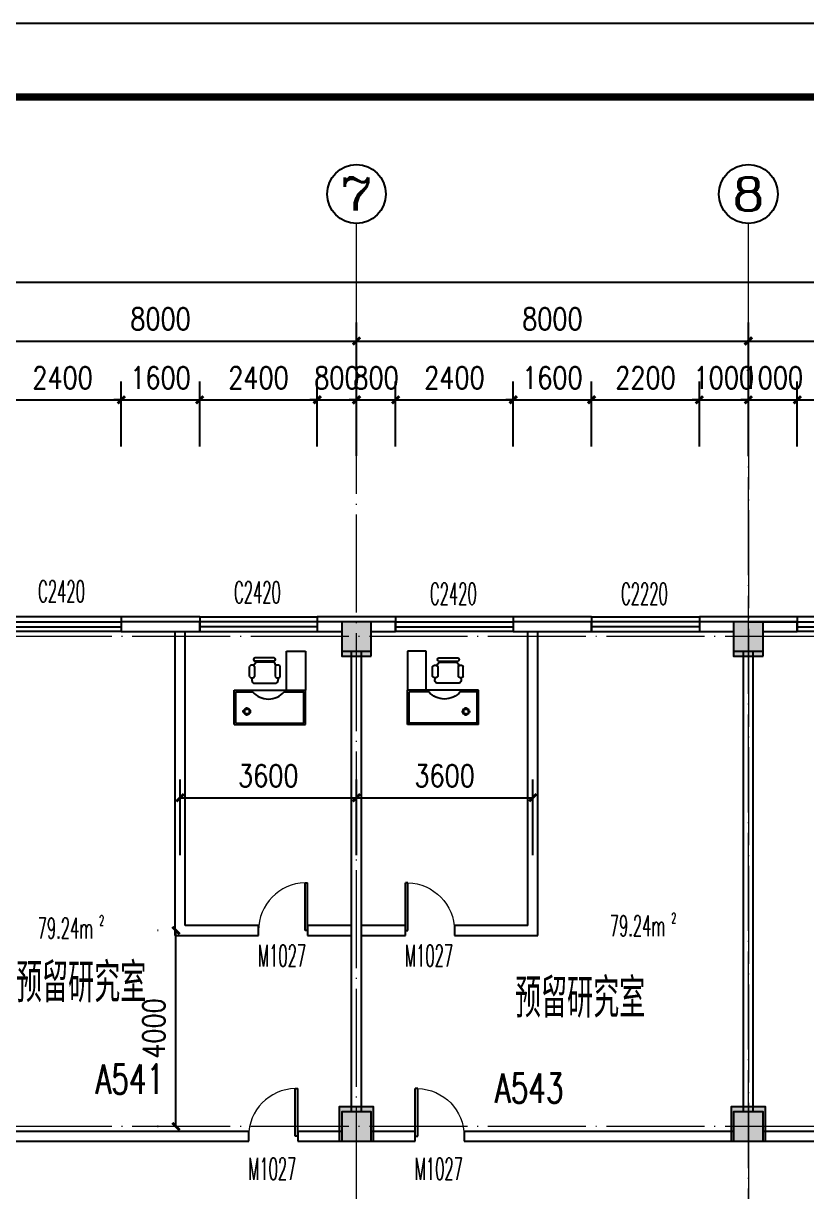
# Model space of a CAD drawing. Extents: x 1417642 to 3570900, y 124798 to 1191112.
# Drawn here: x 1478603 to 1494593, y 227103 to 250948 of the extents above; entities that cross this region are included whole.
import ezdxf
from ezdxf.enums import TextEntityAlignment as Align

# ---------------------------------------------------------------- set-up
doc = ezdxf.new("R2010")
doc.units = 0
doc.header["$LTSCALE"] = 1000
doc.header["$MEASUREMENT"] = 0
doc.linetypes.add('DOTE', pattern=[2.42, 2, -0.2, 0.02, -0.2])
doc.layers.get('0').update_dxf_attribs({"linetype": 'CONTINUOUS'})
doc.layers.get('Defpoints').update_dxf_attribs({"linetype": 'CONTINUOUS'})
for name, color, linetype in [('00家具', 144, 'CONTINUOUS'), ('AXIS', 3, 'CONTINUOUS'), ('AXIS_TEXT', 7, 'CONTINUOUS'), ('colu', 2, 'CONTINUOUS'), ('COLUMN', 9, 'CONTINUOUS'), ('DOTE', 1, 'DOTE'), ('FUR', 2, 'CONTINUOUS'), ('IFF-FURN', 6, 'CONTINUOUS'), ('PUB_DIM', 3, 'CONTINUOUS'), ('PUB_HATCH', 8, 'CONTINUOUS'), ('PUB_TEXT', 40, 'CONTINUOUS'), ('PUB_TITLE', 4, 'CONTINUOUS'), ('SPACE', 7, 'CONTINUOUS'), ('SURFACE', 6, 'CONTINUOUS'), ('tiaozheng', 20, 'CONTINUOUS'), ('WALL', 4, 'CONTINUOUS'), ('WALL-MOVE', 6, 'CONTINUOUS'), ('WINDOW', 2, 'CONTINUOUS'), ('WINDOW_TEXT', 7, 'CONTINUOUS'), ('填充', 252, 'CONTINUOUS'), ('柱填充', 8, 'CONTINUOUS'), ('防火分区', 10, 'CONTINUOUS')]:
    doc.layers.add(name, color=color, linetype=linetype)
doc.styles.add('_TCH_AXIS', font='COMPLEX', dxfattribs={"bigfont": 'GBCBIG'})
doc.styles.add('_TCH_SPACE', font='ROMANS', dxfattribs={"width": 0.7, "height": 5, "bigfont": 'Z'})
doc.styles.add('_TCH_WINDOW', font='ROMANS.shx', dxfattribs={"width": 0.7, "height": 400, "bigfont": 'Z.shx'})
doc.styles.add('DIM_FONT', font='SIMPLEX.shx', dxfattribs={"width": 0.8})
doc.styles.add('Z', font='ROMANS', dxfattribs={"width": 0.7, "bigfont": 'Z'})
doc.dimstyles.new('DIMN150', dxfattribs={"dimscale": 1.5, "dimtxt": 300, "dimasz": 100, "dimexe": 250, "dimexo": 300, "dimgap": 150, "dimtad": 1, "dimdec": 0, "dimzin": 0, "dimdsep": 46, "dimtxsty": 'DIM_FONT', "dimblk": 'ARCHTICK', "dimcen": 0.09, "dimdle": 1.5, "dimclrt": 7, "dimazin": 2, "dimtfac": 1, "dimtdec": 0, "dimtix": 1, "dimtmove": 2, "dimatfit": 3, "dimldrblk": 'ARCHTICK', "dimfxl": 1, "dimtolj": 1, "dimtzin": 0, "dimarcsym": 0})

# ---------------------------------------------------------------- blocks, each defined once
blk = doc.blocks.new('A$C76F941A3')
at = {"layer": '00家具', "color": 2, "linetype": 'ByBlock'}
for p, q in [((0, 1452), (0, 0)), ((0, 1452), (700, 1452)), ((700, 1452), (700, 0)), ((30, 1422), (30, 30)), ((30, 1422), (670, 1422)), ((670, 1422), (670, 1076)), ((846, 1057), (846, 595)), ((950, 1088), (918, 1093)), ((979, 1139), (1184, 1139)), ((1184, 1036), (979, 1036)), ((1197, 1046), (1217, 1043)), ((1275, 669), (1275, 984)), ((1292, 639), (1292, 1028)), ((1360, 639), (1360, 1028)), ((950, 565), (918, 559)), ((1184, 616), (979, 616)), ((979, 513), (1184, 513)), ((1197, 606), (1217, 610)), ((670, 433), (670, 30)), ((700, 383), (1495, 383)), ((1495, 383), (1495, 0)), ((0, 0), (700, 0)), ((30, 30), (670, 30)), ((1495, 0), (700, 0))]:
    blk.add_line(p, q, dxfattribs=at)
for centre, radius, start, end in [((941, 755), 421, 130.1118, 229.8882), ((905, 1028), 66.3, 78.4473, 153.8516), ((1011, 1088), 60.6, 121.8879, 238.1121), ((1152, 1088), 60.6, 301.8953, 58.1047), ((1206, 974), 69.4, 7.9219, 80.4409), ((1326, 1023), 34.7, 8.7722, 171.2278), ((905, 624), 66.3, 206.1484, 281.5527), ((1011, 565), 60.6, 121.8879, 238.1121), ((1152, 565), 60.6, 301.8953, 58.1047), ((1206, 678), 69.4, 279.5599, 352.0778), ((1326, 645), 34.7, 188.7714, 351.2286)]:
    blk.add_arc(centre, radius, start, end, dxfattribs=at)
at = {"layer": 'FUR', "color": 4}
for p, q in [((265, 1221), (265, 1288)), ((179, 1192), (236, 1192)), ((265, 1104), (265, 1163)), ((295, 1192), (353, 1192))]:
    blk.add_line(p, q, dxfattribs=at)
for radius in [66.6, 53.9]:
    blk.add_circle((265, 1192), radius, dxfattribs=at)
blk = doc.blocks.new('896')
at = {"layer": '柱填充'}
h = blk.add_hatch(color=256, dxfattribs=at)
h.paths.add_polyline_path([(1580873, 568265), (1580873, 568965), (1580273, 568965), (1580273, 568265)])
h.paths.add_polyline_path([(1572873, 568265), (1572873, 568965), (1572273, 568965), (1572273, 568265)])
h.paths.add_polyline_path([(1564873, 568265), (1564873, 568965), (1564273, 568965), (1564273, 568265)])
h.paths.add_polyline_path([(1556873, 568265), (1556873, 568965), (1556273, 568965), (1556273, 568265)])
h.paths.add_polyline_path([(1546873, 568265), (1546873, 568965), (1546273, 568965), (1546273, 568265)])
h.paths.add_polyline_path([(1536873, 568265), (1536873, 568965), (1536273, 568965), (1536273, 568265)])
h.paths.add_polyline_path([(1533273, 568265), (1533273, 568965), (1532673, 568965), (1532673, 568265)])
h.paths.add_polyline_path([(1523273, 568365), (1523273, 568965), (1522673, 568965), (1522673, 568365)])
h.paths.add_polyline_path([(1590123, 558965), (1589423, 558965), (1589423, 558365), (1590123, 558365)])
h.paths.add_polyline_path([(1580923, 558365), (1580923, 559065), (1580223, 559065), (1580223, 558365)])
h.paths.add_polyline_path([(1572923, 558365), (1572923, 559065), (1572223, 559065), (1572223, 558365)])
h.paths.add_polyline_path([(1564923, 558365), (1564923, 559065), (1564223, 559065), (1564223, 558365)])
h.paths.add_polyline_path([(1556923, 558365), (1556923, 559065), (1556223, 559065), (1556223, 558365)])
h.paths.add_polyline_path([(1546923, 558365), (1546923, 559065), (1546223, 559065), (1546223, 558365)])
h.paths.add_polyline_path([(1536873, 558365), (1536873, 558965), (1536273, 558965), (1536273, 558365)])
h.paths.add_polyline_path([(1533273, 558365), (1533273, 558965), (1532673, 558965), (1532673, 558365)])
h.paths.add_polyline_path([(1523372, 558965), (1522672, 558965), (1522672, 558365), (1523372, 558365)])
h.paths.add_polyline_path([(1590123, 554765), (1590123, 555365), (1589523, 555365), (1589523, 554765)])
h.paths.add_polyline_path([(1580873, 554765), (1580873, 555365), (1580273, 555365), (1580273, 554765)])
h.paths.add_polyline_path([(1572873, 554765), (1572873, 555365), (1572273, 555365), (1572273, 554765)])
h.paths.add_polyline_path([(1564873, 554765), (1564873, 555365), (1564273, 555365), (1564273, 554765)])
h.paths.add_polyline_path([(1556873, 554765), (1556873, 555365), (1556273, 555365), (1556273, 554765)])
h.paths.add_polyline_path([(1546873, 554765), (1546873, 555365), (1546273, 555365), (1546273, 554765)])
h.paths.add_polyline_path([(1536873, 554765), (1536873, 555365), (1536273, 555365), (1536273, 554765)])
h.paths.add_polyline_path([(1533273, 554765), (1533273, 555365), (1532673, 555365), (1532673, 554765)])
h.paths.add_polyline_path([(1523372, 555365), (1522672, 555365), (1522672, 554765), (1523372, 554765)])
h.paths.add_polyline_path([(1590123, 546765), (1590123, 547365), (1589523, 547365), (1589523, 546765)])
h.paths.add_polyline_path([(1580873, 546765), (1580873, 547365), (1580273, 547365), (1580273, 546765)])
h.paths.add_polyline_path([(1572873, 546765), (1572873, 547365), (1572273, 547365), (1572273, 546765)])
h.paths.add_polyline_path([(1564873, 546765), (1564873, 547365), (1564273, 547365), (1564273, 546765)])
h.paths.add_polyline_path([(1556873, 546765), (1556873, 547365), (1556273, 547365), (1556273, 546765)])
h.paths.add_polyline_path([(1546873, 546715), (1546873, 547415), (1546173, 547415), (1546173, 546715)])
h.paths.add_polyline_path([(1536973, 546715), (1536973, 547415), (1536273, 547415), (1536273, 546715)])
h.paths.add_polyline_path([(1533273, 546715), (1533273, 547415), (1532573, 547415), (1532573, 546715)])
h.paths.add_polyline_path([(1523372, 547365), (1522672, 547365), (1522672, 546765), (1523372, 546765)])
h.paths.add_polyline_path([(1546873, 539365), (1546173, 539365), (1546173, 538765), (1546873, 538765)])
h.paths.add_polyline_path([(1536973, 538715), (1536973, 539415), (1536273, 539415), (1536273, 538715)])
h.paths.add_polyline_path([(1533273, 538715), (1533273, 539415), (1532573, 539415), (1532573, 538715)])
h.paths.add_polyline_path([(1523372, 539365), (1522672, 539365), (1522672, 538765), (1523372, 538765)])
h.paths.add_polyline_path([(1546873, 531365), (1546173, 531365), (1546173, 530765), (1546873, 530765)])
h.paths.add_polyline_path([(1536973, 530715), (1536973, 531415), (1536273, 531415), (1536273, 530715)])
h.paths.add_polyline_path([(1533273, 530715), (1533273, 531415), (1532573, 531415), (1532573, 530715)])
h.paths.add_polyline_path([(1523372, 531365), (1522672, 531365), (1522672, 530765), (1523372, 530765)])
h.paths.add_polyline_path([(1546873, 523365), (1546173, 523365), (1546173, 522765), (1546873, 522765)])
h.paths.add_polyline_path([(1536973, 522715), (1536973, 523415), (1536273, 523415), (1536273, 522715)])
h.paths.add_polyline_path([(1533273, 522715), (1533273, 523415), (1532573, 523415), (1532573, 522715)])
h.paths.add_polyline_path([(1523372, 523365), (1522672, 523365), (1522672, 522765), (1523372, 522765)])
h.paths.add_polyline_path([(1546873, 515365), (1546173, 515365), (1546173, 514765), (1546873, 514765)])
h.paths.add_polyline_path([(1536973, 514715), (1536973, 515415), (1536273, 515415), (1536273, 514715)])
h.paths.add_polyline_path([(1533273, 514715), (1533273, 515415), (1532573, 515415), (1532573, 514715)])
h.paths.add_polyline_path([(1523372, 515365), (1522672, 515365), (1522672, 514765), (1523372, 514765)])
h.paths.add_polyline_path([(1546873, 507365), (1546173, 507365), (1546173, 506765), (1546873, 506765)])
h.paths.add_polyline_path([(1536973, 506715), (1536973, 507415), (1536273, 507415), (1536273, 506715)])
h.paths.add_polyline_path([(1533273, 506715), (1533273, 507415), (1532573, 507415), (1532573, 506715)])
h.paths.add_polyline_path([(1523372, 507365), (1522672, 507365), (1522672, 506765), (1523372, 506765)])
h.paths.add_polyline_path([(1546873, 499365), (1546173, 499365), (1546173, 498765), (1546873, 498765)])
h.paths.add_polyline_path([(1536973, 498715), (1536973, 499415), (1536273, 499415), (1536273, 498715)])
h.paths.add_polyline_path([(1533273, 498715), (1533273, 499415), (1532573, 499415), (1532573, 498715)])
h.paths.add_polyline_path([(1523372, 499365), (1522672, 499365), (1522672, 498765), (1523372, 498765)])
h.paths.add_polyline_path([(1546873, 490765), (1546873, 491365), (1546273, 491365), (1546273, 490765)])
h.paths.add_polyline_path([(1536873, 490765), (1536873, 491365), (1536273, 491365), (1536273, 490765)])
h.paths.add_polyline_path([(1533273, 490765), (1533273, 491365), (1532673, 491365), (1532673, 490765)])
h.paths.add_polyline_path([(1523273, 490765), (1523273, 491365), (1522673, 491365), (1522673, 490765)])
at = {"layer": 'colu'}
for points in [[(1564873, 568265), (1564873, 568965), (1564273, 568965), (1564273, 568265)], [(1572873, 568265), (1572873, 568965), (1572273, 568965), (1572273, 568265)], [(1564923, 558365), (1564923, 559065), (1564223, 559065), (1564223, 558365)], [(1572923, 558365), (1572923, 559065), (1572223, 559065), (1572223, 558365)]]:
    blk.add_lwpolyline(points, close=True, dxfattribs=at)
blk = doc.blocks.new('_ArchTick')
at = {"color": 0, "linetype": 'ByBlock', "const_width": 0.4}
blk.add_lwpolyline([(-0.5, -0.5), (0.5, 0.5)], dxfattribs=at)
blk = doc.blocks.new('*D298')
at = {"layer": 'AXIS', "color": 0, "lineweight": -2}
for p, q in [((1443803, 243101), (1443803, 246040)), ((1588603, 243101), (1588603, 246040)), ((1443801, 245665), (1588605, 245665))]:
    blk.add_line(p, q, dxfattribs=at)
at = {"layer": 'Defpoints', "color": 0}
for p in [(1588603, 245665), (1443803, 242651), (1588603, 242651)]:
    blk.add_point(p, dxfattribs=at)
at = {"layer": 'AXIS', "color": 0, "lineweight": -2, "xscale": 150, "yscale": 150, "zscale": 150, "rotation": 180}
blk.add_blockref('_ArchTick', (1443803, 245665), dxfattribs=at)
at = {"layer": 'AXIS', "color": 0, "lineweight": -2, "xscale": 150, "yscale": 150, "zscale": 150}
blk.add_blockref('_ArchTick', (1588603, 245665), dxfattribs=at)
at = {"layer": 'AXIS', "color": 7, "insert": (1516203, 246115), "char_height": 450, "attachment_point": 5, "style": 'DIM_FONT'}
blk.add_mtext('\\A1;144800', dxfattribs=at)
blk = doc.blocks.new('*D303')
at = {"layer": 'AXIS', "color": 0, "lineweight": -2}
for p, q in [((1477403, 242118), (1477403, 244840)), ((1485403, 242118), (1485403, 244840)), ((1477401, 244465), (1485405, 244465))]:
    blk.add_line(p, q, dxfattribs=at)
at = {"layer": 'Defpoints', "color": 0}
for p in [(1485403, 244465), (1477403, 241668), (1485403, 241668)]:
    blk.add_point(p, dxfattribs=at)
at = {"layer": 'AXIS', "color": 0, "lineweight": -2, "xscale": 150, "yscale": 150, "zscale": 150, "rotation": 180}
blk.add_blockref('_ArchTick', (1477403, 244465), dxfattribs=at)
at = {"layer": 'AXIS', "color": 0, "lineweight": -2, "xscale": 150, "yscale": 150, "zscale": 150}
blk.add_blockref('_ArchTick', (1485403, 244465), dxfattribs=at)
at = {"layer": 'AXIS', "color": 7, "insert": (1481403, 244915), "char_height": 450, "attachment_point": 5, "style": 'DIM_FONT'}
blk.add_mtext('\\A1;8000', dxfattribs=at)
blk = doc.blocks.new('*D304')
at = {"layer": 'AXIS', "color": 0, "lineweight": -2}
for p, q in [((1485403, 242118), (1485403, 244840)), ((1493403, 242118), (1493403, 244840)), ((1485401, 244465), (1493405, 244465))]:
    blk.add_line(p, q, dxfattribs=at)
at = {"layer": 'Defpoints', "color": 0}
for p in [(1493403, 244465), (1485403, 241668), (1493403, 241668)]:
    blk.add_point(p, dxfattribs=at)
at = {"layer": 'AXIS', "color": 0, "lineweight": -2, "xscale": 150, "yscale": 150, "zscale": 150, "rotation": 180}
blk.add_blockref('_ArchTick', (1485403, 244465), dxfattribs=at)
at = {"layer": 'AXIS', "color": 0, "lineweight": -2, "xscale": 150, "yscale": 150, "zscale": 150}
blk.add_blockref('_ArchTick', (1493403, 244465), dxfattribs=at)
at = {"layer": 'AXIS', "color": 7, "insert": (1489403, 244915), "char_height": 450, "attachment_point": 5, "style": 'DIM_FONT'}
blk.add_mtext('\\A1;8000', dxfattribs=at)
blk = doc.blocks.new('*D305')
at = {"layer": 'AXIS', "color": 0, "lineweight": -2}
for p, q in [((1493403, 242118), (1493403, 244840)), ((1501403, 242118), (1501403, 244840)), ((1493401, 244465), (1501405, 244465))]:
    blk.add_line(p, q, dxfattribs=at)
at = {"layer": 'Defpoints', "color": 0}
for p in [(1501403, 244465), (1493403, 241668), (1501403, 241668)]:
    blk.add_point(p, dxfattribs=at)
at = {"layer": 'AXIS', "color": 0, "lineweight": -2, "xscale": 150, "yscale": 150, "zscale": 150, "rotation": 180}
blk.add_blockref('_ArchTick', (1493403, 244465), dxfattribs=at)
at = {"layer": 'AXIS', "color": 0, "lineweight": -2, "xscale": 150, "yscale": 150, "zscale": 150}
blk.add_blockref('_ArchTick', (1501403, 244465), dxfattribs=at)
at = {"layer": 'AXIS', "color": 7, "insert": (1497403, 244915), "char_height": 450, "attachment_point": 5, "style": 'DIM_FONT'}
blk.add_mtext('\\A1;8000', dxfattribs=at)
blk = doc.blocks.new('*D387')
at = {"layer": 'Defpoints', "color": 0}
for p in [(1481719, 232433), (1481803, 232433), (1481803, 228433)]:
    blk.add_point(p, dxfattribs=at)
at = {"layer": 'PUB_DIM', "color": 0, "lineweight": -2}
for p, q in [((1481353, 232433), (1481344, 232433)), ((1481719, 228430), (1481719, 232435)), ((1481353, 228433), (1481344, 228433))]:
    blk.add_line(p, q, dxfattribs=at)
at = {"layer": 'PUB_DIM', "color": 0, "lineweight": -2, "xscale": 150, "yscale": 150, "zscale": 150}
for p, rotation in [((1481719, 232433), 90), ((1481719, 228433), 270)]:
    blk.add_blockref('_ArchTick', p, dxfattribs=dict(at, rotation=rotation))
at = {"layer": 'PUB_DIM', "color": 7, "insert": (1481269, 230433), "char_height": 450, "attachment_point": 5, "rotation": 90, "style": 'DIM_FONT'}
blk.add_mtext('\\A1;4000', dxfattribs=at)
blk = doc.blocks.new('*D388')
at = {"layer": 'Defpoints', "color": 0}
for p in [(1485403, 235142), (1481803, 233523), (1485403, 233523)]:
    blk.add_point(p, dxfattribs=at)
at = {"layer": 'PUB_DIM', "color": 0, "lineweight": -2}
for p, q in [((1481803, 233973), (1481803, 235517)), ((1485403, 233973), (1485403, 235517)), ((1481801, 235142), (1485405, 235142))]:
    blk.add_line(p, q, dxfattribs=at)
at = {"layer": 'PUB_DIM', "color": 0, "lineweight": -2, "xscale": 150, "yscale": 150, "zscale": 150, "rotation": 180}
blk.add_blockref('_ArchTick', (1481803, 235142), dxfattribs=at)
at = {"layer": 'PUB_DIM', "color": 0, "lineweight": -2, "xscale": 150, "yscale": 150, "zscale": 150}
blk.add_blockref('_ArchTick', (1485403, 235142), dxfattribs=at)
at = {"layer": 'PUB_DIM', "color": 7, "insert": (1483603, 235592), "char_height": 450, "attachment_point": 5, "style": 'DIM_FONT'}
blk.add_mtext('\\A1;3600', dxfattribs=at)
blk = doc.blocks.new('*D389')
at = {"layer": 'Defpoints', "color": 0}
for p in [(1489003, 235142), (1485403, 233523), (1489003, 233523)]:
    blk.add_point(p, dxfattribs=at)
at = {"layer": 'PUB_DIM', "color": 0, "lineweight": -2}
for p, q in [((1485403, 233973), (1485403, 235517)), ((1489003, 233973), (1489003, 235517)), ((1485401, 235142), (1489005, 235142))]:
    blk.add_line(p, q, dxfattribs=at)
at = {"layer": 'PUB_DIM', "color": 0, "lineweight": -2, "xscale": 150, "yscale": 150, "zscale": 150, "rotation": 180}
blk.add_blockref('_ArchTick', (1485403, 235142), dxfattribs=at)
at = {"layer": 'PUB_DIM', "color": 0, "lineweight": -2, "xscale": 150, "yscale": 150, "zscale": 150}
blk.add_blockref('_ArchTick', (1489003, 235142), dxfattribs=at)
at = {"layer": 'PUB_DIM', "color": 7, "insert": (1487203, 235592), "char_height": 450, "attachment_point": 5, "style": 'DIM_FONT'}
blk.add_mtext('\\A1;3600', dxfattribs=at)
blk = doc.blocks.new('*D669')
at = {"layer": 'Defpoints', "color": 0}
for p in [(1480603, 243265), (1478203, 241864), (1480603, 241864)]:
    blk.add_point(p, dxfattribs=at)
at = {"layer": 'PUB_DIM', "color": 0, "lineweight": -2}
for p, q in [((1478203, 242314), (1478203, 243640)), ((1480603, 242314), (1480603, 243640)), ((1478201, 243265), (1480605, 243265))]:
    blk.add_line(p, q, dxfattribs=at)
at = {"layer": 'PUB_DIM', "color": 0, "lineweight": -2, "xscale": 150, "yscale": 150, "zscale": 150, "rotation": 180}
blk.add_blockref('_ArchTick', (1478203, 243265), dxfattribs=at)
at = {"layer": 'PUB_DIM', "color": 0, "lineweight": -2, "xscale": 150, "yscale": 150, "zscale": 150}
blk.add_blockref('_ArchTick', (1480603, 243265), dxfattribs=at)
at = {"layer": 'PUB_DIM', "color": 7, "insert": (1479403, 243715), "char_height": 450, "attachment_point": 5, "style": 'DIM_FONT'}
blk.add_mtext('\\A1;2400', dxfattribs=at)
blk = doc.blocks.new('*D670')
at = {"layer": 'Defpoints', "color": 0}
for p in [(1482203, 243265), (1480603, 241864), (1482203, 241864)]:
    blk.add_point(p, dxfattribs=at)
at = {"layer": 'PUB_DIM', "color": 0, "lineweight": -2}
for p, q in [((1480603, 242314), (1480603, 243640)), ((1482203, 242314), (1482203, 243640)), ((1480603, 243265), (1480453, 243265)), ((1480603, 243265), (1482203, 243265)), ((1482203, 243265), (1482353, 243265))]:
    blk.add_line(p, q, dxfattribs=at)
at = {"layer": 'PUB_DIM', "color": 0, "lineweight": -2, "xscale": 150, "yscale": 150, "zscale": 150}
blk.add_blockref('_ArchTick', (1480603, 243265), dxfattribs=at)
at = {"layer": 'PUB_DIM', "color": 0, "lineweight": -2, "xscale": 150, "yscale": 150, "zscale": 150, "rotation": 180}
blk.add_blockref('_ArchTick', (1482203, 243265), dxfattribs=at)
at = {"layer": 'PUB_DIM', "color": 7, "insert": (1481403, 243715), "char_height": 450, "attachment_point": 5, "style": 'DIM_FONT'}
blk.add_mtext('\\A1;1600', dxfattribs=at)
blk = doc.blocks.new('*D671')
at = {"layer": 'Defpoints', "color": 0}
for p in [(1484603, 243265), (1482203, 241864), (1484603, 241864)]:
    blk.add_point(p, dxfattribs=at)
at = {"layer": 'PUB_DIM', "color": 0, "lineweight": -2}
for p, q in [((1482203, 242314), (1482203, 243640)), ((1484603, 242314), (1484603, 243640)), ((1482201, 243265), (1484605, 243265))]:
    blk.add_line(p, q, dxfattribs=at)
at = {"layer": 'PUB_DIM', "color": 0, "lineweight": -2, "xscale": 150, "yscale": 150, "zscale": 150, "rotation": 180}
blk.add_blockref('_ArchTick', (1482203, 243265), dxfattribs=at)
at = {"layer": 'PUB_DIM', "color": 0, "lineweight": -2, "xscale": 150, "yscale": 150, "zscale": 150}
blk.add_blockref('_ArchTick', (1484603, 243265), dxfattribs=at)
at = {"layer": 'PUB_DIM', "color": 7, "insert": (1483403, 243715), "char_height": 450, "attachment_point": 5, "style": 'DIM_FONT'}
blk.add_mtext('\\A1;2400', dxfattribs=at)
blk = doc.blocks.new('*D672')
at = {"layer": 'Defpoints', "color": 0}
for p in [(1485403, 243265), (1484603, 241864), (1485403, 241864)]:
    blk.add_point(p, dxfattribs=at)
at = {"layer": 'PUB_DIM', "color": 0, "lineweight": -2}
for p, q in [((1484603, 242314), (1484603, 243640)), ((1485403, 242314), (1485403, 243640)), ((1484603, 243265), (1484453, 243265)), ((1484603, 243265), (1485403, 243265)), ((1485403, 243265), (1485553, 243265))]:
    blk.add_line(p, q, dxfattribs=at)
at = {"layer": 'PUB_DIM', "color": 0, "lineweight": -2, "xscale": 150, "yscale": 150, "zscale": 150}
blk.add_blockref('_ArchTick', (1484603, 243265), dxfattribs=at)
at = {"layer": 'PUB_DIM', "color": 0, "lineweight": -2, "xscale": 150, "yscale": 150, "zscale": 150, "rotation": 180}
blk.add_blockref('_ArchTick', (1485403, 243265), dxfattribs=at)
at = {"layer": 'PUB_DIM', "color": 7, "insert": (1485003, 243715), "char_height": 450, "attachment_point": 5, "style": 'DIM_FONT'}
blk.add_mtext('\\A1;800', dxfattribs=at)
blk = doc.blocks.new('*D673')
at = {"layer": 'Defpoints', "color": 0}
for p in [(1486203, 243265), (1485403, 241864), (1486203, 241864)]:
    blk.add_point(p, dxfattribs=at)
at = {"layer": 'PUB_DIM', "color": 0, "lineweight": -2}
for p, q in [((1485403, 242314), (1485403, 243640)), ((1486203, 242314), (1486203, 243640)), ((1485403, 243265), (1485253, 243265)), ((1485403, 243265), (1486203, 243265)), ((1486203, 243265), (1486353, 243265))]:
    blk.add_line(p, q, dxfattribs=at)
at = {"layer": 'PUB_DIM', "color": 0, "lineweight": -2, "xscale": 150, "yscale": 150, "zscale": 150}
blk.add_blockref('_ArchTick', (1485403, 243265), dxfattribs=at)
at = {"layer": 'PUB_DIM', "color": 0, "lineweight": -2, "xscale": 150, "yscale": 150, "zscale": 150, "rotation": 180}
blk.add_blockref('_ArchTick', (1486203, 243265), dxfattribs=at)
at = {"layer": 'PUB_DIM', "color": 7, "insert": (1485803, 243715), "char_height": 450, "attachment_point": 5, "style": 'DIM_FONT'}
blk.add_mtext('\\A1;800', dxfattribs=at)
blk = doc.blocks.new('*D674')
at = {"layer": 'Defpoints', "color": 0}
for p in [(1488603, 243265), (1486203, 241864), (1488603, 241864)]:
    blk.add_point(p, dxfattribs=at)
at = {"layer": 'PUB_DIM', "color": 0, "lineweight": -2}
for p, q in [((1486203, 242314), (1486203, 243640)), ((1488603, 242314), (1488603, 243640)), ((1486201, 243265), (1488605, 243265))]:
    blk.add_line(p, q, dxfattribs=at)
at = {"layer": 'PUB_DIM', "color": 0, "lineweight": -2, "xscale": 150, "yscale": 150, "zscale": 150, "rotation": 180}
blk.add_blockref('_ArchTick', (1486203, 243265), dxfattribs=at)
at = {"layer": 'PUB_DIM', "color": 0, "lineweight": -2, "xscale": 150, "yscale": 150, "zscale": 150}
blk.add_blockref('_ArchTick', (1488603, 243265), dxfattribs=at)
at = {"layer": 'PUB_DIM', "color": 7, "insert": (1487403, 243715), "char_height": 450, "attachment_point": 5, "style": 'DIM_FONT'}
blk.add_mtext('\\A1;2400', dxfattribs=at)
blk = doc.blocks.new('*D675')
at = {"layer": 'Defpoints', "color": 0}
for p in [(1490203, 243265), (1488603, 241864), (1490203, 241864)]:
    blk.add_point(p, dxfattribs=at)
at = {"layer": 'PUB_DIM', "color": 0, "lineweight": -2}
for p, q in [((1488603, 242314), (1488603, 243640)), ((1490203, 242314), (1490203, 243640)), ((1488603, 243265), (1488453, 243265)), ((1488603, 243265), (1490203, 243265)), ((1490203, 243265), (1490353, 243265))]:
    blk.add_line(p, q, dxfattribs=at)
at = {"layer": 'PUB_DIM', "color": 0, "lineweight": -2, "xscale": 150, "yscale": 150, "zscale": 150}
blk.add_blockref('_ArchTick', (1488603, 243265), dxfattribs=at)
at = {"layer": 'PUB_DIM', "color": 0, "lineweight": -2, "xscale": 150, "yscale": 150, "zscale": 150, "rotation": 180}
blk.add_blockref('_ArchTick', (1490203, 243265), dxfattribs=at)
at = {"layer": 'PUB_DIM', "color": 7, "insert": (1489403, 243715), "char_height": 450, "attachment_point": 5, "style": 'DIM_FONT'}
blk.add_mtext('\\A1;1600', dxfattribs=at)
blk = doc.blocks.new('*D676')
at = {"layer": 'Defpoints', "color": 0}
for p in [(1492403, 243265), (1490203, 241864), (1492403, 241864)]:
    blk.add_point(p, dxfattribs=at)
at = {"layer": 'PUB_DIM', "color": 0, "lineweight": -2}
for p, q in [((1490203, 242314), (1490203, 243640)), ((1492403, 242314), (1492403, 243640)), ((1490201, 243265), (1492405, 243265))]:
    blk.add_line(p, q, dxfattribs=at)
at = {"layer": 'PUB_DIM', "color": 0, "lineweight": -2, "xscale": 150, "yscale": 150, "zscale": 150, "rotation": 180}
blk.add_blockref('_ArchTick', (1490203, 243265), dxfattribs=at)
at = {"layer": 'PUB_DIM', "color": 0, "lineweight": -2, "xscale": 150, "yscale": 150, "zscale": 150}
blk.add_blockref('_ArchTick', (1492403, 243265), dxfattribs=at)
at = {"layer": 'PUB_DIM', "color": 7, "insert": (1491303, 243715), "char_height": 450, "attachment_point": 5, "style": 'DIM_FONT'}
blk.add_mtext('\\A1;2200', dxfattribs=at)
blk = doc.blocks.new('*D677')
at = {"layer": 'Defpoints', "color": 0}
for p in [(1493403, 243265), (1492403, 241864), (1493403, 241864)]:
    blk.add_point(p, dxfattribs=at)
at = {"layer": 'PUB_DIM', "color": 0, "lineweight": -2}
for p, q in [((1492403, 242314), (1492403, 243640)), ((1493403, 242314), (1493403, 243640)), ((1492403, 243265), (1492253, 243265)), ((1492403, 243265), (1493403, 243265)), ((1493403, 243265), (1493553, 243265))]:
    blk.add_line(p, q, dxfattribs=at)
at = {"layer": 'PUB_DIM', "color": 0, "lineweight": -2, "xscale": 150, "yscale": 150, "zscale": 150}
blk.add_blockref('_ArchTick', (1492403, 243265), dxfattribs=at)
at = {"layer": 'PUB_DIM', "color": 0, "lineweight": -2, "xscale": 150, "yscale": 150, "zscale": 150, "rotation": 180}
blk.add_blockref('_ArchTick', (1493403, 243265), dxfattribs=at)
at = {"layer": 'PUB_DIM', "color": 7, "insert": (1492903, 243715), "char_height": 450, "attachment_point": 5, "style": 'DIM_FONT'}
blk.add_mtext('\\A1;1000', dxfattribs=at)
blk = doc.blocks.new('*D678')
at = {"layer": 'Defpoints', "color": 0}
for p in [(1494403, 243265), (1493403, 241864), (1494403, 241864)]:
    blk.add_point(p, dxfattribs=at)
at = {"layer": 'PUB_DIM', "color": 0, "lineweight": -2}
for p, q in [((1493403, 242314), (1493403, 243640)), ((1494403, 242314), (1494403, 243640)), ((1493403, 243265), (1493253, 243265)), ((1493403, 243265), (1494403, 243265)), ((1494403, 243265), (1494553, 243265))]:
    blk.add_line(p, q, dxfattribs=at)
at = {"layer": 'PUB_DIM', "color": 0, "lineweight": -2, "xscale": 150, "yscale": 150, "zscale": 150}
blk.add_blockref('_ArchTick', (1493403, 243265), dxfattribs=at)
at = {"layer": 'PUB_DIM', "color": 0, "lineweight": -2, "xscale": 150, "yscale": 150, "zscale": 150, "rotation": 180}
blk.add_blockref('_ArchTick', (1494403, 243265), dxfattribs=at)
at = {"layer": 'PUB_DIM', "color": 7, "insert": (1493903, 243715), "char_height": 450, "attachment_point": 5, "style": 'DIM_FONT'}
blk.add_mtext('\\A1;1000', dxfattribs=at)
blk = doc.blocks.new('*D679')
at = {"layer": 'Defpoints', "color": 0}
for p in [(1496603, 243265), (1494403, 241864), (1496603, 241864)]:
    blk.add_point(p, dxfattribs=at)
at = {"layer": 'PUB_DIM', "color": 0, "lineweight": -2}
for p, q in [((1494403, 242314), (1494403, 243640)), ((1496603, 242314), (1496603, 243640)), ((1494401, 243265), (1496605, 243265))]:
    blk.add_line(p, q, dxfattribs=at)
at = {"layer": 'PUB_DIM', "color": 0, "lineweight": -2, "xscale": 150, "yscale": 150, "zscale": 150, "rotation": 180}
blk.add_blockref('_ArchTick', (1494403, 243265), dxfattribs=at)
at = {"layer": 'PUB_DIM', "color": 0, "lineweight": -2, "xscale": 150, "yscale": 150, "zscale": 150}
blk.add_blockref('_ArchTick', (1496603, 243265), dxfattribs=at)
at = {"layer": 'PUB_DIM', "color": 7, "insert": (1495503, 243715), "char_height": 450, "attachment_point": 5, "style": 'DIM_FONT'}
blk.add_mtext('\\A1;2200', dxfattribs=at)
blk = doc.blocks.new('_FZH')
blk.add_lwpolyline([(-0.5, -0.5), (0.5, -0.5), (0.5, 0.5), (-0.5, 0.5)], close=True)
at = {"layer": 'PUB_HATCH'}
blk.add_solid([(-0.5, -0.5), (0.5, -0.5), (-0.5, 0.5), (0.5, 0.5)], dxfattribs=at)
blk = doc.blocks.new('$TCHSYS$WIN2D')
for p, q in [((-0.5, 0.5), (0.5, 0.5)), ((-0.5, 0.5), (-0.5, -0.5)), ((0.5, 0.5), (0.5, -0.5)), ((0.5, 0.1667), (-0.5, 0.1667)), ((0.5, -0.1667), (-0.5, -0.1667)), ((-0.5, -0.5), (0.5, -0.5))]:
    blk.add_line(p, q)
blk = doc.blocks.new('$DorLib2D$00000001')
for p, q in [((0.45, 0.975), (0.5, 0.975)), ((0.45, 0), (0.45, 0.975)), ((0.5, 0), (0.5, 0.975)), ((0.5, 0), (0.45, 0))]:
    blk.add_line(p, q)
at = {"lineweight": 13}
blk.add_arc((0.475, 0), 0.975, 91.4693, 180, dxfattribs=at)

msp = doc.modelspace()

# ---------------------------------------------------------------- linework, layer by layer
at = {"layer": 'AXIS', "lineweight": 0}
for p, q in [((1485403.1, 244249), (1485403.1, 246865.4)), ((1493403.1, 244249), (1493403.1, 246865.4))]:
    msp.add_line(p, q, dxfattribs=at)
at = {"layer": 'AXIS'}
for centre in [(1485403.1, 247465.4), (1493403.1, 247465.4)]:
    msp.add_circle(centre, 600, dxfattribs=at)
at = {"layer": 'DOTE', "lineweight": 0}
for p, q in [((1493403.1, 159824.8), (1493403.1, 243712.1)), ((1485403.1, 159064.6), (1485403.1, 242951.9))]:
    msp.add_line(p, q, dxfattribs=at)
for points in [[(1493403.1, 243432.7), (1493403.1, 216732.7)], [(1596566.6, 238432.7), (1432076.7, 238432.7)], [(1596566.6, 228432.7), (1432076.7, 228432.7)]]:
    msp.add_lwpolyline(points, dxfattribs=at)
at = {"layer": 'PUB_TITLE'}
msp.add_lwpolyline([(1417642.3, 124798.4), (1618342.3, 124798.4), (1618342.3, 250948.4), (1417642.3, 250948.4)], close=True, dxfattribs=at)
at = {"layer": 'PUB_TITLE', "const_width": 150}
msp.add_lwpolyline([(1421392.3, 126298.4), (1616842.3, 126298.4), (1616842.3, 249448.4), (1421392.3, 249448.4)], close=True, dxfattribs=at)
at = {"layer": 'SURFACE'}
for p, q in [((1480603.1, 238832.7), (1480603.1, 238732.7)), ((1481803.1, 238832.7), (1480603.1, 238832.7)), ((1482203.1, 238832.7), (1481803.1, 238832.7)), ((1482203.1, 238832.7), (1482203.1, 238732.7)), ((1484603.1, 238832.7), (1484603.1, 238732.7)), ((1485403.1, 238832.7), (1484603.1, 238832.7)), ((1486203.1, 238832.7), (1485403.1, 238832.7)), ((1486203.1, 238832.7), (1486203.1, 238732.7)), ((1488603.1, 238832.7), (1488603.1, 238732.7)), ((1489003.1, 238832.7), (1488603.1, 238832.7)), ((1490203.1, 238832.7), (1489003.1, 238832.7)), ((1490203.1, 238832.7), (1490203.1, 238732.7)), ((1492403.1, 238832.7), (1492403.1, 238732.7)), ((1493403.1, 238832.7), (1492403.1, 238832.7)), ((1494403.1, 238832.7), (1493403.1, 238832.7)), ((1494403.1, 238832.7), (1494403.1, 238732.7))]:
    msp.add_line(p, q, dxfattribs=at)
at = {"layer": 'WALL'}
for p, q in [((1481803.1, 238732.7), (1480603.1, 238732.7)), ((1480603.1, 238732.7), (1480603.1, 238532.7)), ((1482203.1, 238732.7), (1481803.1, 238732.7)), ((1482203.1, 238532.7), (1482203.1, 238732.7)), ((1485103.1, 238732.7), (1484603.1, 238732.7)), ((1484603.1, 238732.7), (1484603.1, 238532.7)), ((1486203.1, 238732.7), (1485703.1, 238732.7)), ((1486203.1, 238532.7), (1486203.1, 238732.7)), ((1489003.1, 238732.7), (1488603.1, 238732.7)), ((1488603.1, 238732.7), (1488603.1, 238532.7)), ((1490203.1, 238732.7), (1489003.1, 238732.7)), ((1490203.1, 238532.7), (1490203.1, 238732.7)), ((1493103.1, 238732.7), (1492403.1, 238732.7)), ((1492403.1, 238732.7), (1492403.1, 238532.7)), ((1494403.1, 238732.7), (1493703.1, 238732.7)), ((1494403.1, 238532.7), (1494403.1, 238732.7)), ((1480603.1, 238532.7), (1481803.1, 238532.7)), ((1481803.1, 238532.7), (1482203.1, 238532.7)), ((1484603.1, 238532.7), (1485103.1, 238532.7)), ((1485703.1, 238532.7), (1486203.1, 238532.7)), ((1488603.1, 238532.7), (1489003.1, 238532.7)), ((1489003.1, 238532.7), (1490203.1, 238532.7)), ((1492403.1, 238532.7), (1493103.1, 238532.7)), ((1493703.1, 238532.7), (1494403.1, 238532.7)), ((1485303.1, 232432.7), (1485303.1, 238132.7)), ((1485503.1, 232432.7), (1485503.1, 238132.7)), ((1493303.1, 228732.7), (1493303.1, 238132.7)), ((1493503.1, 228732.7), (1493503.1, 238132.7)), ((1485303.1, 228732.7), (1485303.1, 232432.7)), ((1485503.1, 228732.7), (1485503.1, 232432.7)), ((1483203.1, 228332.7), (1477703.1, 228332.7)), ((1483203.1, 228132.7), (1483203.1, 228332.7)), ((1485103.1, 228332.7), (1484203.1, 228332.7)), ((1484203.1, 228332.7), (1484203.1, 228132.7)), ((1486603.1, 228332.7), (1485703.1, 228332.7)), ((1486603.1, 228132.7), (1486603.1, 228332.7)), ((1493103.1, 228332.7), (1487603.1, 228332.7)), ((1487603.1, 228332.7), (1487603.1, 228132.7)), ((1499203.1, 228332.7), (1493703.1, 228332.7)), ((1477703.1, 228132.7), (1483203.1, 228132.7)), ((1484203.1, 228132.7), (1485103.1, 228132.7)), ((1485703.1, 228132.7), (1486603.1, 228132.7)), ((1487603.1, 228132.7), (1493103.1, 228132.7)), ((1493703.1, 228132.7), (1499203.1, 228132.7))]:
    msp.add_line(p, q, dxfattribs=at)
at = {"layer": 'WALL-MOVE'}
for p, q in [((1481703.1, 232332.7), (1481703.1, 238532.7)), ((1481903.1, 232532.7), (1481903.1, 238532.7)), ((1488903.1, 232532.7), (1488903.1, 238532.7)), ((1489103.1, 232332.7), (1489103.1, 238532.7)), ((1483403.1, 232532.7), (1481903.1, 232532.7)), ((1483403.1, 232332.7), (1483403.1, 232532.7)), ((1485303.1, 232532.7), (1484403.1, 232532.7)), ((1484403.1, 232532.7), (1484403.1, 232332.7)), ((1486403.1, 232532.7), (1485503.1, 232532.7)), ((1486403.1, 232332.7), (1486403.1, 232532.7)), ((1488903.1, 232532.7), (1487403.1, 232532.7)), ((1487403.1, 232532.7), (1487403.1, 232332.7)), ((1481703.1, 232332.7), (1483403.1, 232332.7)), ((1484403.1, 232332.7), (1485303.1, 232332.7)), ((1485503.1, 232332.7), (1486403.1, 232332.7)), ((1487403.1, 232332.7), (1489103.1, 232332.7))]:
    msp.add_line(p, q, dxfattribs=at)
at = {"layer": '防火分区', "color": 1}
msp.add_lwpolyline([(1493403.1, 238732.7), (1565103.1, 238732.7), (1565103.1, 236932.7), (1578303.1, 236932.7), (1578303.1, 238732.7), (1588903.1, 238732.7), (1588903.1, 237732.7), (1590503.1, 237732.7)], dxfattribs=at)

# ---------------------------------------------------------------- block references
at = {"layer": 'COLUMN', "lineweight": 0, "xscale": 600, "yscale": 600, "zscale": 600}
for p in [(1485403.1, 238432.7), (1493403.1, 238432.7), (1485403.1, 228432.7), (1493403.1, 228432.7)]:
    msp.add_blockref('_FZH', p, dxfattribs=at)
at = {"layer": 'IFF-FURN', "rotation": 89.99999999999999}
msp.add_blockref('A$C76F941A3', (1484360.5, 236637.3), dxfattribs=at)
at = {"layer": 'IFF-FURN', "xscale": -1, "rotation": 270}
msp.add_blockref('A$C76F941A3', (1486445.7, 236637.3), dxfattribs=at)
at = {"layer": 'tiaozheng'}
msp.add_blockref('896', (-79169.7, -330232.4), dxfattribs=at)
at = {"layer": 'WINDOW', "color": 2}
ref = msp.add_blockref('$TCHSYS$WIN2D', (1479403.1, 238682.7), dxfattribs=dict(at, xscale=2400, yscale=-300, zscale=2400, rotation=180))
ref.add_attrib('A', 'C2420', (1478904.3, 239131.8), dxfattribs={"layer": 'WINDOW_TEXT', "color": 2, "height": 446.25, "style": '_TCH_WINDOW', "width": 0.494118})
ref = msp.add_blockref('$TCHSYS$WIN2D', (1483403.1, 238682.7), dxfattribs=dict(at, xscale=-2400, yscale=-300, zscale=-2400, rotation=180))
ref.add_attrib('A', 'C2420', (1482904.3, 239112.5), dxfattribs={"layer": 'WINDOW_TEXT', "color": 2, "height": 446.25, "style": '_TCH_WINDOW', "width": 0.494118})
ref = msp.add_blockref('$TCHSYS$WIN2D', (1487403.1, 238682.7), dxfattribs=dict(at, xscale=2400, yscale=-300, zscale=2400, rotation=180))
ref.add_attrib('A', 'C2420', (1486904.3, 239083), dxfattribs={"layer": 'WINDOW_TEXT', "color": 2, "height": 446.25, "style": '_TCH_WINDOW', "width": 0.494118})
ref = msp.add_blockref('$TCHSYS$WIN2D', (1491303.1, 238682.7), dxfattribs=dict(at, xscale=-2200, yscale=-300, zscale=-2200, rotation=180))
ref.add_attrib('A', 'C2220', (1490804.3, 239083.4), dxfattribs={"layer": 'WINDOW_TEXT', "color": 2, "height": 446.25, "style": '_TCH_WINDOW', "width": 0.494118})
ref = msp.add_blockref('$TCHSYS$WIN2D', (1495503.1, 238682.7), dxfattribs=dict(at, xscale=2200, yscale=-300, zscale=2200, rotation=180))
ref.add_attrib('A', 'C2220', (1495004.3, 239083.5), dxfattribs={"layer": 'WINDOW_TEXT', "color": 2, "height": 446.25, "style": '_TCH_WINDOW', "width": 0.494118})
at = {"layer": 'WINDOW', "lineweight": 0}
ref = msp.add_blockref('$DorLib2D$00000001', (1483903.1, 232432.7), dxfattribs=dict(at, xscale=1000, yscale=1000, zscale=1000))
ref.add_attrib('A', 'M1027', (1483393.8, 231697.1), dxfattribs={"layer": 'WINDOW_TEXT', "lineweight": 0, "height": 446.25, "style": '_TCH_WINDOW', "width": 0.494118})
ref = msp.add_blockref('$DorLib2D$00000001', (1486903.1, 232432.7), dxfattribs=dict(at, xscale=1000, yscale=-1000, zscale=1000, rotation=180))
ref.add_attrib('A', 'M1027', (1486393.8, 231697.1), dxfattribs={"layer": 'WINDOW_TEXT', "lineweight": 0, "height": 446.25, "style": '_TCH_WINDOW', "width": 0.494118})
ref = msp.add_blockref('$DorLib2D$00000001', (1483703.1, 228232.7), dxfattribs=dict(at, xscale=-1000, yscale=-1000, zscale=-1000, rotation=180))
ref.add_attrib('A', 'M1027', (1483193.8, 227345.6), dxfattribs={"layer": 'WINDOW_TEXT', "lineweight": 0, "height": 446.25, "style": '_TCH_WINDOW', "width": 0.494118})
ref = msp.add_blockref('$DorLib2D$00000001', (1487103.1, 228232.7), dxfattribs=dict(at, xscale=1000, yscale=-1000, zscale=1000, rotation=180))
ref.add_attrib('A', 'M1027', (1486593.8, 227345.6), dxfattribs={"layer": 'WINDOW_TEXT', "lineweight": 0, "height": 446.25, "style": '_TCH_WINDOW', "width": 0.494118})

# ---------------------------------------------------------------- texts
at = {"layer": 'AXIS_TEXT', "style": '_TCH_AXIS', "width": 1.5}
for s, p, p2 in [('7', (1485063.7, 247126), (1485742.5, 247126)), ('8', (1493063.7, 247126), (1493742.5, 247126))]:
    msp.add_text(s, height=678.8, dxfattribs=at).set_placement(p, p2, align=Align.FIT)
at = {"layer": 'PUB_TEXT', "color": 1, "lineweight": 60, "style": 'Z', "width": 0.7}
for s, p in [('A541', (1480074.9, 229100.5)), ('A543', (1488227.6, 228915.6))]:
    msp.add_text(s, height=600, dxfattribs=at).set_placement(p)
at = {"layer": 'SPACE', "style": '_TCH_SPACE', "width": 0.525}
for s, height, p in [('2', 210, (1480154.6, 232534.4)), ('79.24m', 420, (1490574.1, 232320.2)), ('2', 210, (1491834.1, 232582.7)), ('79.24m', 420, (1478894.6, 232271.9))]:
    msp.add_text(s, height=height, dxfattribs=at).set_placement(p)
at = {"layer": '填充', "char_height": 600, "width": 2747.49, "attachment_point": 2, "style": '_TCH_WINDOW'}
for insert in [(1479782.9, 231767.5), (1489969.2, 231455)]:
    msp.add_mtext('{\\H1.333x;\\C3;预留研究室}', dxfattribs=dict(at, insert=insert))

# ---------------------------------------------------------------- dimensions: what is measured, and where the dimension line sits
at = {"layer": 'AXIS'}
for p1, p2, distance, picture, middle in [((1443803.1, 242651.5), (1588603.1, 242651.5), 3013.9, '*D298', (1516203.1, 246115.4)), ((1477403.1, 241667.6), (1485403.1, 241667.6), 2797.8, '*D303', (1481403.1, 244915.4)), ((1485403.1, 241667.6), (1493403.1, 241667.6), 2797.8, '*D304', (1489403.1, 244915.4)), ((1493403.1, 241667.6), (1501403.1, 241667.6), 2797.8, '*D305', (1497403.1, 244915.4))]:
    dim = msp.add_aligned_dim(p1=p1, p2=p2, distance=distance, dimstyle='DIMN150', dxfattribs=at)
    dim.commit()
    dim.dimension.update_dxf_attribs({"geometry": picture, "text_midpoint": middle})
at = {"layer": 'PUB_DIM'}
for p1, p2, distance, picture, middle in [((1478203.1, 241864), (1480603.1, 241864), 1401.5, '*D669', (1479403.1, 243715.4)), ((1480603.1, 241864), (1482203.1, 241864), 1401.5, '*D670', (1481403.1, 243715.4)), ((1482203.1, 241864), (1484603.1, 241864), 1401.5, '*D671', (1483403.1, 243715.4)), ((1484603.1, 241864), (1485403.1, 241864), 1401.5, '*D672', (1485003.1, 243715.4)), ((1485403.1, 241864), (1486203.1, 241864), 1401.5, '*D673', (1485803.1, 243715.4)), ((1486203.1, 241864), (1488603.1, 241864), 1401.5, '*D674', (1487403.1, 243715.4)), ((1488603.1, 241864), (1490203.1, 241864), 1401.5, '*D675', (1489403.1, 243715.4)), ((1490203.1, 241864), (1492403.1, 241864), 1401.5, '*D676', (1491303.1, 243715.4)), ((1492403.1, 241864), (1493403.1, 241864), 1401.5, '*D677', (1492903.1, 243715.4)), ((1493403.1, 241864), (1494403.1, 241864), 1401.5, '*D678', (1493903.1, 243715.4)), ((1494403.1, 241864), (1496603.1, 241864), 1401.5, '*D679', (1495503.1, 243715.4)), ((1481803.1, 233522.8), (1485403.1, 233522.8), 1619.3, '*D388', (1483603.1, 235592.1)), ((1485403.1, 233522.8), (1489003.1, 233522.8), 1619.3, '*D389', (1487203.1, 235592.1)), ((1481803.1, 228432.7), (1481803.1, 232432.7), 83.9, '*D387', (1481269.2, 230432.7))]:
    dim = msp.add_aligned_dim(p1=p1, p2=p2, distance=distance, dimstyle='DIMN150', dxfattribs=at)
    dim.commit()
    dim.dimension.update_dxf_attribs({"geometry": picture, "text_midpoint": middle})

doc.saveas('drawing.dxf')
